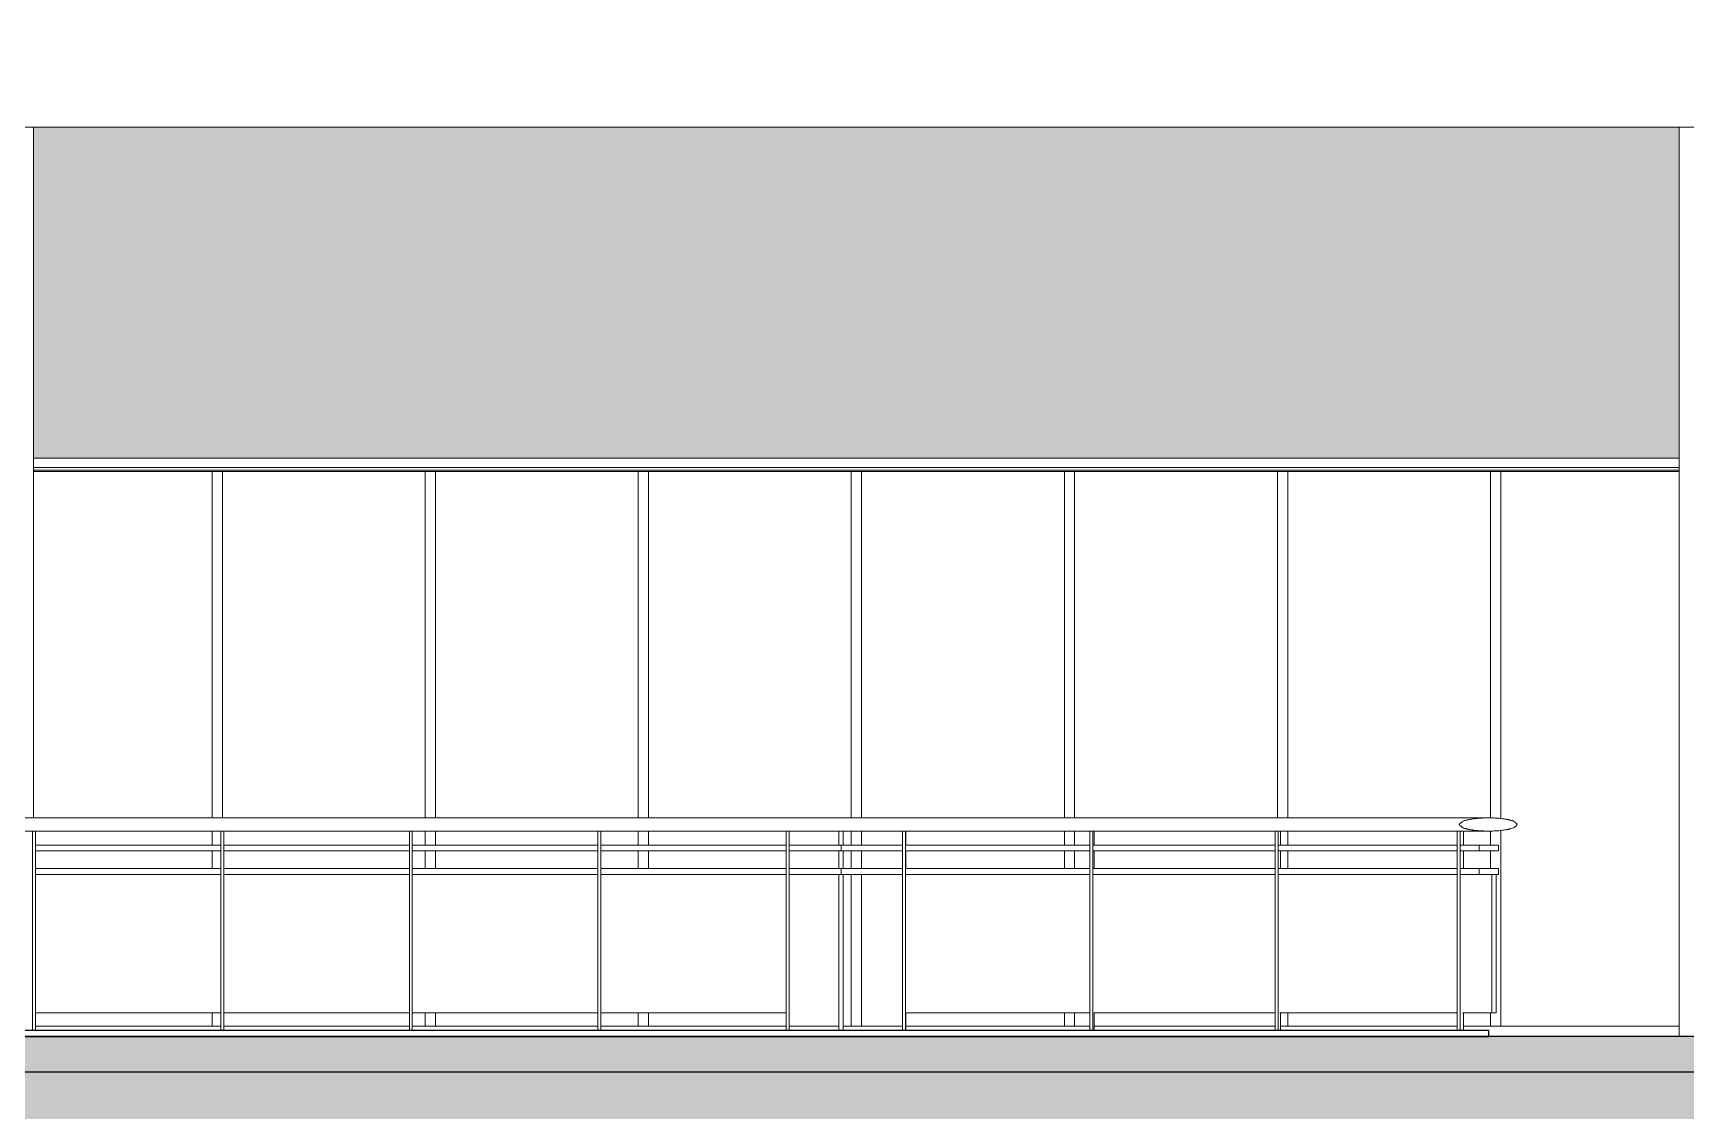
# Model space of a CAD drawing. Header units: inches. Extents: x 21408 to 98131, y -290 to 853.
# Drawn here: x 38168.9 to 38449.6, y -12.7 to 170.5 of the extents above; entities that cross this region are included whole.
import ezdxf

# ---------------------------------------------------------------- set-up
doc = ezdxf.new("R2010")
doc.units = ezdxf.units.IN
doc.header["$MEASUREMENT"] = 0
doc.linetypes.add('Grid Line 1_2_', pattern=[0.875, 0.5, -0.125, 0.125, -0.125])
for name, color, linetype, lineweight in [('A-FLOR', 192, 'Continuous', 9), ('A-FLOR-HRAL', 11, 'Continuous', 9), ('A-FLOR-LEVL', 51, 'Continuous', 9), ('A-FLOR-PATT', 8, 'Continuous', 25), ('A-GLAZ-CURT', 52, 'Continuous', 9), ('A-GLAZ-CWMG', 51, 'Continuous', 9), ('A-WALL-PATT', 111, 'Continuous', 25), ('C-TOPO', 7, 'Continuous', 9), ('I-WALL', 2, 'Continuous', 9), ('M-HVAC-DUCT', 70, 'Continuous', 9), ('S-BEAM', 12, 'Continuous', 9)]:
    doc.layers.add(name, color=color, linetype=linetype, lineweight=lineweight)
pattern_1 = [(45, (-87573.42, 98.42), (-19.00703, 19.00703), []), (45, (-87573.42, 127.22), (-19.00703, 19.00703), [])]

# ---------------------------------------------------------------- blocks, each defined once
blk = doc.blocks.new('Struct_Xcel_Sports Complex_rvt-4-Building Section - East_West looking South')
at = {"layer": 'A-FLOR-PATT', "lineweight": 9}
h = blk.add_hatch(dxfattribs=at)
h.set_pattern_fill('FP_56', style=0, pattern_type=2)
h.set_pattern_definition([(50, (-87573.42, 98.42), (55.0854, -4.819842), [5.76, -63.36]), (355, (-87573.42, 98.42), (-10.65569, 57.76853), [4.608, -50.688]), (100.451, (-87568.83, 98.02), (44.429468, 52.94866), [4.895, -53.848]), (46.184, (-87573.42, 113.78), (81.96444, -12.71212), [8.64, -95.04]), (96.636, (-87566.59, 112.72), (71.7815, 74.81238), [7.343, -80.772]), (351.184, (-87573.42, 113.78), (71.78195, 74.81243), [6.912, -76.032]), (21, (-87565.74, 109.94), (45.84207, -30.92146), [5.76, -63.36]), (326, (-87565.74, 109.94), (18.687064, 55.691476), [4.608, -50.688]), (71.451, (-87561.92, 107.363), (64.52891, 24.77011), [4.895, -53.848]), (37.5, (-87573.42, 98.42), (0.9338946, 25.566816), [2.534, -47.539, 2.534, -48.922, -50.88]), (37.5, (-87573.42, 98.42), (0.9338946, 25.566816), [-101.53, 2.534, -48.346]), (7.5, (-87573.42, 98.42), (20.20404, 30.291303), [2.534, -26.803, 2.534, -46.387, -19.392]), (7.5, (-87573.42, 98.42), (20.20404, 30.291303), [-78.259, 2.534, -16.858]), (327.5, (-87590.546, 98.42), (40.9977845, -1.7324026), [2.534, -16.666, 2.534, -57.37, -79.488]), (327.5, (-87590.546, 98.42), (40.9977845, -1.7324026), [-79.104, 2.534, -76.954]), (317.5, (-87598.226, 98.42), (44.788883, 7.687839), [2.534, -22.426, 2.534, -37.248, -56.448]), (317.5, (-87598.226, 98.42), (44.788883, 7.687839), [-64.742, 2.534, -53.914])])
h.paths.add_polyline_path([(-26273.39, -6), (-22066.14, -6), (-22066.14, 0), (-26273.39, 0), (-26273.39, -1.7)], flags=0)
at = {"layer": 'A-FLOR', "color": 250, "lineweight": 25}
for p, q in [((-22066.14, 0), (-26273.39, 0)), ((-26273.39, -6), (-22066.14, -6))]:
    blk.add_line(p, q, dxfattribs=at)
blk = doc.blocks.new('Girt_C - 10_D-1260059-Building Section - East_West looking South')
at = {"layer": 'S-BEAM'}
for p, q in [((-23370.39, 96.68), (-23090.89, 96.68)), ((-23370.39, 96.2), (-23090.89, 96.2))]:
    blk.add_line(p, q, dxfattribs=at)
blk = doc.blocks.new('Railing - 3_4_-939654-Building Section - East_West looking South')
at = {"layer": 'A-FLOR-HRAL'}
for p, q in [((-24243.02, 34.87), (-24243.77, 34.87)), ((-24243.77, 32.5), (-24243.77, 34.87)), ((-24243.02, 32.5), (-24243.02, 34.87)), ((-24243.77, 28.5), (-24243.77, 31.5)), ((-24243.02, 28.5), (-24243.02, 31.5)), ((-24243.77, 1), (-24243.77, 27.5)), ((-24243.02, 1), (-24243.02, 27.5))]:
    blk.add_line(p, q, dxfattribs=at)
blk = doc.blocks.new('Railing - 2_ x 1_2_-V215-Building Section - East_West looking South')
at = {"layer": 'A-FLOR-HRAL'}
for p, q in [((-24234.07, 34.87), (-24234.57, 34.87)), ((-24234.57, 1), (-24234.57, 34.87)), ((-24234.07, 1), (-24234.07, 34.87))]:
    blk.add_line(p, q, dxfattribs=at)
blk = doc.blocks.new('Railing - 2_ 8_-V216-Building Section - East_West looking South')
at = {"layer": 'A-FLOR-HRAL'}
blk.add_line((-24234.07, 4), (-24202.57, 4), dxfattribs=at)
blk = doc.blocks.new('Railing - 2_ x 1_2_-V218-Building Section - East_West looking South')
at = {"layer": 'A-FLOR-HRAL'}
for p, q in [((-23222.29, 34.87), (-23222.79, 34.87)), ((-23222.79, 1), (-23222.79, 34.87)), ((-23222.23, 34.87), (-23222.29, 34.87)), ((-23222.29, 1), (-23222.29, 34.87)), ((-23222.23, 32.5), (-23222.23, 34.87)), ((-23222.23, 28.5), (-23222.23, 31.5)), ((-23222.23, 1), (-23222.23, 4))]:
    blk.add_line(p, q, dxfattribs=at)
blk = doc.blocks.new('Railing - 2_ 8_-V219-Building Section - East_West looking South')
at = {"layer": 'A-FLOR-HRAL'}
blk.add_line((-23222.29, 4), (-23190.98, 4), dxfattribs=at)
blk = doc.blocks.new('Railing - 2_ x 1_2_-V220-Building Section - East_West looking South')
at = {"layer": 'A-FLOR-HRAL'}
for p, q in [((-23190.48, 34.87), (-23190.98, 34.87)), ((-23190.98, 1), (-23190.98, 34.87)), ((-23190.25, 34.87), (-23190.48, 34.87)), ((-23190.48, 1), (-23190.48, 34.87)), ((-23190.25, 32.5), (-23190.25, 34.87)), ((-23190.25, 28.5), (-23190.25, 31.5)), ((-23190.25, 1), (-23190.25, 4))]:
    blk.add_line(p, q, dxfattribs=at)
blk = doc.blocks.new('Railing - 2_ 8_-V221-Building Section - East_West looking South')
at = {"layer": 'A-FLOR-HRAL'}
blk.add_line((-23190.32, 4), (-23159.5, 4), dxfattribs=at)
blk = doc.blocks.new('Railing - 2_ x 1_2_-V222-Building Section - East_West looking South')
at = {"layer": 'A-FLOR-HRAL'}
for p, q in [((-23159.01, 34.87), (-23159.5, 34.87)), ((-23159.5, 1), (-23159.5, 34.87)), ((-23158.6, 34.87), (-23159.01, 34.87)), ((-23159.01, 1), (-23159.01, 34.87)), ((-23158.6, 32.5), (-23158.6, 34.87)), ((-23158.6, 28.5), (-23158.6, 31.5)), ((-23158.6, 1), (-23158.6, 4))]:
    blk.add_line(p, q, dxfattribs=at)
blk = doc.blocks.new('Railing - 2_ 8_-V223-Building Section - East_West looking South')
at = {"layer": 'A-FLOR-HRAL'}
blk.add_line((-23158.73, 4), (-23128.6, 4), dxfattribs=at)
blk = doc.blocks.new('Railing - 2_ x 1_2_-V224-Building Section - East_West looking South')
at = {"layer": 'A-FLOR-HRAL'}
for p, q in [((-23128.12, 34.87), (-23128.6, 34.87)), ((-23128.6, 1), (-23128.6, 34.87)), ((-23127.54, 34.87), (-23128.12, 34.87)), ((-23128.12, 1), (-23128.12, 34.87)), ((-23127.54, 32.5), (-23127.54, 34.87)), ((-23127.54, 28.5), (-23127.54, 31.5)), ((-23127.54, 1), (-23127.54, 4))]:
    blk.add_line(p, q, dxfattribs=at)
blk = doc.blocks.new('Railing - 2_ 8_-V225-Building Section - East_West looking South')
at = {"layer": 'A-FLOR-HRAL'}
for p, q in [((-23121.98, 27.5), (-23122.73, 27.5)), ((-23122.73, 27.5), (-23122.73, 4)), ((-23121.98, 4), (-23121.98, 27.5)), ((-23127.73, 4), (-23122.73, 4)), ((-23122.73, 4), (-23121.98, 4))]:
    blk.add_line(p, q, dxfattribs=at)
blk = doc.blocks.new('Railing - Railing-939582-Building Section - East_West looking South')
at = {"layer": 'A-FLOR-HRAL'}
for p, q in [((-23233.26, 37.12), (-24243.39, 37.12)), ((-24243.39, 34.87), (-23233.26, 34.87)), ((-23370.07, 32.5), (-23338.57, 32.5)), ((-23338.57, 31.5), (-23370.07, 31.5)), ((-23338.07, 32.5), (-23306.57, 32.5)), ((-23306.57, 31.5), (-23338.07, 31.5)), ((-23306.07, 32.5), (-23274.57, 32.5)), ((-23274.57, 31.5), (-23306.07, 31.5)), ((-23274.07, 32.5), (-23242.57, 32.5)), ((-23242.57, 31.5), (-23274.07, 31.5)), ((-23242.07, 32.5), (-23233.26, 32.5)), ((-23233.26, 31.5), (-23242.07, 31.5)), ((-23233.26, 31.5), (-23233.26, 32.5)), ((-23233.26, 32.5), (-23222.79, 32.5)), ((-23222.79, 31.5), (-23233.26, 31.5)), ((-23222.29, 32.5), (-23190.97, 32.5)), ((-23190.97, 31.5), (-23222.29, 31.5)), ((-23190.48, 32.5), (-23159.5, 32.5)), ((-23159.5, 31.5), (-23190.48, 31.5)), ((-23158.91, 32.5), (-23128.59, 32.5)), ((-23128.59, 31.5), (-23158.91, 31.5)), ((-23127.98, 32.5), (-23124.9, 32.5)), ((-23124.9, 31.5), (-23127.98, 31.5)), ((-23121.62, 32.5), (-23124.9, 32.5)), ((-23124.9, 32.5), (-23124.9, 31.5)), ((-23124.9, 31.5), (-23121.62, 31.5)), ((-23121.62, 31.5), (-23121.62, 32.5)), ((-23370.07, 28.5), (-23338.57, 28.5)), ((-23338.07, 28.5), (-23306.57, 28.5)), ((-23306.07, 28.5), (-23274.57, 28.5)), ((-23274.07, 28.5), (-23242.57, 28.5)), ((-23242.07, 28.5), (-23233.26, 28.5)), ((-23233.26, 27.5), (-23233.26, 28.5)), ((-23233.26, 28.5), (-23222.79, 28.5)), ((-23222.29, 28.5), (-23190.97, 28.5)), ((-23190.48, 28.5), (-23159.5, 28.5)), ((-23158.91, 28.5), (-23128.59, 28.5)), ((-23127.98, 28.5), (-23124.9, 28.5)), ((-23121.62, 28.5), (-23124.9, 28.5)), ((-23124.9, 28.5), (-23124.9, 27.5)), ((-23121.62, 27.5), (-23121.62, 28.5)), ((-23338.57, 27.5), (-23370.07, 27.5)), ((-23306.57, 27.5), (-23338.07, 27.5)), ((-23274.57, 27.5), (-23306.07, 27.5)), ((-23242.57, 27.5), (-23274.07, 27.5)), ((-23233.26, 27.5), (-23242.07, 27.5)), ((-23222.79, 27.5), (-23233.26, 27.5)), ((-23190.97, 27.5), (-23222.29, 27.5)), ((-23159.5, 27.5), (-23190.48, 27.5)), ((-23128.59, 27.5), (-23158.91, 27.5)), ((-23124.9, 27.5), (-23127.98, 27.5)), ((-23124.9, 27.5), (-23121.62, 27.5))]:
    blk.add_line(p, q, dxfattribs=at)
at = {"layer": 'A-FLOR-HRAL', "flags": 128}
for points in [[(-23123.25, 37.12), (-23134.73, 37.12), (-23146.33, 37.12), (-23158.02, 37.12), (-23169.8, 37.12), (-23181.65, 37.12), (-23193.55, 37.12), (-23205.5, 37.12), (-23217.48, 37.12), (-23229.48, 37.12), (-23233.26, 37.12)], [(-23123.25, 34.87), (-23134.73, 34.87), (-23146.33, 34.87), (-23158.02, 34.87), (-23169.8, 34.87), (-23181.65, 34.87), (-23193.55, 34.87), (-23205.5, 34.87), (-23217.48, 34.87), (-23229.48, 34.87), (-23233.26, 34.87)]]:
    blk.add_lwpolyline(points, dxfattribs=at)
at = {"layer": 'A-FLOR-HRAL'}
for points in [[(-23118.43, 36), (-23118.47, 36.06), (-23118.55, 36.16), (-23118.68, 36.3), (-23118.81, 36.41), (-23118.9, 36.47), (-23118.95, 36.5), (-23118.99, 36.53), (-23119.03, 36.55), (-23119.09, 36.58), (-23119.19, 36.63), (-23119.36, 36.68), (-23119.52, 36.72), (-23119.64, 36.75), (-23119.7, 36.77), (-23119.75, 36.78), (-23119.8, 36.79), (-23119.87, 36.81), (-23119.98, 36.83), (-23120.14, 36.87), (-23120.34, 36.9), (-23120.54, 36.93), (-23120.74, 36.96), (-23121, 37), (-23121.47, 37.05), (-23122.13, 37.1), (-23122.94, 37.13), (-23123.74, 37.12), (-23124.54, 37.09), (-23125.34, 37.03), (-23125.97, 36.94), (-23126.43, 36.87), (-23126.68, 36.82), (-23126.84, 36.78), (-23126.91, 36.76), (-23126.96, 36.75), (-23127.1, 36.72), (-23127.32, 36.66), (-23127.54, 36.59), (-23127.66, 36.53), (-23127.7, 36.51), (-23127.76, 36.47), (-23127.89, 36.39), (-23128.07, 36.23), (-23128.2, 36.08), (-23128.26, 36)], [(-23128.26, 36), (-23128.22, 35.95), (-23128.14, 35.84), (-23128, 35.71), (-23127.88, 35.6), (-23127.79, 35.54), (-23127.73, 35.51), (-23127.69, 35.48), (-23127.65, 35.46), (-23127.59, 35.43), (-23127.49, 35.39), (-23127.33, 35.34), (-23127.16, 35.3), (-23127.04, 35.27), (-23126.98, 35.25), (-23126.93, 35.24), (-23126.88, 35.23), (-23126.81, 35.21), (-23126.7, 35.19), (-23126.54, 35.15), (-23126.34, 35.12), (-23126.14, 35.09), (-23125.94, 35.05), (-23125.68, 35.02), (-23125.21, 34.96), (-23124.55, 34.91), (-23123.74, 34.88), (-23122.94, 34.87), (-23122.14, 34.9), (-23121.34, 34.96), (-23120.71, 35.04), (-23120.25, 35.11), (-23120, 35.16), (-23119.84, 35.2), (-23119.77, 35.22), (-23119.72, 35.23), (-23119.58, 35.26), (-23119.36, 35.32), (-23119.14, 35.39), (-23119.02, 35.45), (-23118.98, 35.48), (-23118.92, 35.51), (-23118.79, 35.6), (-23118.61, 35.76), (-23118.49, 35.92), (-23118.43, 36)]]:
    blk.add_open_spline(points, degree=3, knots=[0, 0, 0, 0, 0.019231, 0.038462, 0.057692, 0.067308, 0.072115, 0.076923, 0.081731, 0.086538, 0.096154, 0.115385, 0.134615, 0.144231, 0.149038, 0.153846, 0.158654, 0.163462, 0.173077, 0.192308, 0.211538, 0.230769, 0.25, 0.269231, 0.307692, 0.384615, 0.461538, 0.538462, 0.615385, 0.692308, 0.769231, 0.798077, 0.826923, 0.841346, 0.844952, 0.848558, 0.855769, 0.884615, 0.913462, 0.920673, 0.924279, 0.927885, 0.942308, 0.971154, 1, 1, 1, 1], dxfattribs=at)
for name, p in [('Railing - 2_ x 1_2_-V215-Building Section - East_West looking South', (864, 0)), ('Railing - 2_ x 1_2_-V215-Building Section - East_West looking South', (896, 0)), ('Railing - 2_ x 1_2_-V215-Building Section - East_West looking South', (928, 0)), ('Railing - 2_ x 1_2_-V215-Building Section - East_West looking South', (960, 0)), ('Railing - 2_ x 1_2_-V215-Building Section - East_West looking South', (992, 0)), ('Railing - 3_4_-939654-Building Section - East_West looking South', (1010.13, 0)), ('Railing - 2_ x 1_2_-V218-Building Section - East_West looking South', (0, 0)), ('Railing - 2_ x 1_2_-V220-Building Section - East_West looking South', (0, 0)), ('Railing - 2_ x 1_2_-V222-Building Section - East_West looking South', (0, 0)), ('Railing - 2_ x 1_2_-V224-Building Section - East_West looking South', (0, 0)), ('Railing - 2_ 8_-V225-Building Section - East_West looking South', (0, 0)), ('Railing - 2_ 8_-V216-Building Section - East_West looking South', (864, 0)), ('Railing - 2_ 8_-V216-Building Section - East_West looking South', (896, 0)), ('Railing - 2_ 8_-V216-Building Section - East_West looking South', (928, 0)), ('Railing - 2_ 8_-V216-Building Section - East_West looking South', (960, 0)), ('Railing - 2_ 8_-V219-Building Section - East_West looking South', (0, 0)), ('Railing - 2_ 8_-V221-Building Section - East_West looking South', (0, 0)), ('Railing - 2_ 8_-V223-Building Section - East_West looking South', (0, 0))]:
    blk.add_blockref(name, p)
blk = doc.blocks.new('columns and girder2 - one-V237-Building Section - East_West looking South')
at = {"layer": 'S-BEAM'}
h = blk.add_hatch(dxfattribs=at)
h.set_pattern_fill('FP_52', color=256, style=0, pattern_type=2)
h.set_pattern_definition(pattern_1)
h.paths.add_polyline_path([(-23376.02, 306.3), (-23374.77, 306.3), (-23374.77, 339.12), (-23376.02, 339.12), (-23376.02, 310.79)], flags=0)
at = {"layer": 'S-BEAM', "lineweight": 15}
for p, q in [((-23370.39, 340.62), (-23380.39, 340.62)), ((-23380.39, 340.62), (-23380.39, 339.12)), ((-23370.39, 339.12), (-23370.39, 340.62)), ((-23380.39, 339.12), (-23370.39, 339.12)), ((-23374.77, 339.12), (-23376.02, 339.12)), ((-23376.02, 339.12), (-23376.02, 306.3)), ((-23374.77, 306.3), (-23374.77, 339.12)), ((-23370.39, 306.3), (-23380.39, 306.3)), ((-23380.39, 306.3), (-23380.39, 304.78)), ((-23376.02, 306.3), (-23374.77, 306.3)), ((-23370.39, 304.78), (-23370.39, 306.3)), ((-23380.39, 304.78), (-23370.39, 304.78))]:
    blk.add_line(p, q, dxfattribs=at)
at = {"layer": 'S-BEAM'}
for p, q in [((-23381.39, 292.37), (-23381.39, 337.89)), ((-23380.39, 336.72), (-23380.39, 339.12)), ((-23370.39, 339.12), (-23370.39, 336.72)), ((-23369.39, 337.89), (-23369.39, 292.37)), ((-23380.39, 294.85), (-23380.39, 304.78)), ((-23370.39, 304.78), (-23370.39, 294.85)), ((-23380.39, 294.85), (-23370.39, 294.85)), ((-23381.39, 292.37), (-23369.39, 292.37)), ((-23380.39, 186.5), (-23380.39, 292.37)), ((-23370.39, 292.37), (-23370.39, 186.5)), ((-23380.39, 37.11), (-23380.39, 154.5)), ((-23370.39, 154.5), (-23370.39, 37.11)), ((-23380.39, 32.5), (-23380.39, 34.88)), ((-23380.39, 28.5), (-23380.39, 31.5)), ((-23380.39, 1), (-23380.39, 4))]:
    blk.add_line(p, q, dxfattribs=at)
blk = doc.blocks.new('columns and girder2 - one-V238-Building Section - East_West looking South')
at = {"layer": 'S-BEAM'}
h = blk.add_hatch(dxfattribs=at)
h.set_pattern_fill('FP_52', color=256, style=0, pattern_type=2)
h.set_pattern_definition(pattern_1)
h.paths.add_polyline_path([(-23090.89, 304.78), (-23080.89, 304.78), (-23080.89, 306.3), (-23090.89, 306.3)], flags=0)
h.paths.add_polyline_path([(-23080.89, 339.12), (-23080.89, 340.62), (-23090.89, 340.62), (-23090.89, 339.12), (-23082.72, 339.12)], flags=0)
h = blk.add_hatch(dxfattribs=at)
h.set_pattern_fill('FP_52', color=256, style=0, pattern_type=2)
h.set_pattern_definition(pattern_1)
h.paths.add_polyline_path([(-23086.52, 306.3), (-23085.27, 306.3), (-23085.27, 339.12), (-23086.52, 339.12), (-23086.52, 310.79)], flags=0)
at = {"layer": 'S-BEAM', "lineweight": 15}
for p, q in [((-23080.89, 340.62), (-23090.89, 340.62)), ((-23090.89, 340.62), (-23090.89, 339.12)), ((-23080.89, 339.12), (-23080.89, 340.62)), ((-23090.89, 339.12), (-23080.89, 339.12)), ((-23085.27, 339.12), (-23086.52, 339.12)), ((-23086.52, 339.12), (-23086.52, 306.3)), ((-23085.27, 306.3), (-23085.27, 339.12)), ((-23080.89, 306.3), (-23090.89, 306.3)), ((-23090.89, 306.3), (-23090.89, 304.78)), ((-23086.52, 306.3), (-23085.27, 306.3)), ((-23080.89, 304.78), (-23080.89, 306.3)), ((-23090.89, 304.78), (-23080.89, 304.78))]:
    blk.add_line(p, q, dxfattribs=at)
at = {"layer": 'S-BEAM'}
for p, q in [((-23091.89, 292.37), (-23091.89, 337.89)), ((-23090.89, 336.72), (-23090.89, 339.12)), ((-23080.89, 339.12), (-23080.89, 336.72)), ((-23079.89, 337.89), (-23079.89, 292.37)), ((-23090.89, 294.85), (-23090.89, 304.78)), ((-23080.89, 304.78), (-23080.89, 294.85)), ((-23090.89, 294.85), (-23080.89, 294.85)), ((-23091.89, 292.37), (-23079.89, 292.37)), ((-23090.89, 186.48), (-23090.89, 292.37)), ((-23080.89, 292.37), (-23080.89, 186.48)), ((-23090.89, 0), (-23090.89, 154.52)), ((-23080.89, 154.52), (-23080.89, 0))]:
    blk.add_line(p, q, dxfattribs=at)
blk = doc.blocks.new('System Panel - Interior Glazing-V267-Building Section - East_West looking South')
at = {"layer": 'A-GLAZ-CURT'}
for p, q in [((-23340.08, 96), (-23370.39, 96)), ((-23370.07, 1.75), (-23340.08, 1.75))]:
    blk.add_line(p, q, dxfattribs=at)
blk = doc.blocks.new('System Panel - Interior Glazing-V268-Building Section - East_West looking South')
at = {"layer": 'A-GLAZ-CURT'}
for p, q in [((-23303.89, 96), (-23338.33, 96)), ((-23338.07, 1.75), (-23306.57, 1.75)), ((-23306.07, 1.75), (-23303.89, 1.75))]:
    blk.add_line(p, q, dxfattribs=at)
blk = doc.blocks.new('System Panel - Interior Glazing-V269-Building Section - East_West looking South')
at = {"layer": 'A-GLAZ-CURT'}
for p, q in [((-23267.7, 96), (-23302.14, 96)), ((-23302.14, 1.75), (-23274.57, 1.75)), ((-23274.07, 1.75), (-23267.7, 1.75))]:
    blk.add_line(p, q, dxfattribs=at)
blk = doc.blocks.new('System Panel - Interior Glazing-V270-Building Section - East_West looking South')
at = {"layer": 'A-GLAZ-CURT'}
for p, q in [((-23231.52, 96), (-23265.95, 96)), ((-23265.95, 1.75), (-23242.57, 1.75)), ((-23242.07, 1.75), (-23233.63, 1.75)), ((-23232.88, 1.75), (-23231.52, 1.75))]:
    blk.add_line(p, q, dxfattribs=at)
blk = doc.blocks.new('System Panel - Interior Glazing-V271-Building Section - East_West looking South')
at = {"layer": 'A-GLAZ-CURT'}
for p, q in [((-23195.33, 96), (-23229.77, 96)), ((-23229.77, 1.75), (-23222.79, 1.75)), ((-23222.23, 1.75), (-23195.33, 1.75))]:
    blk.add_line(p, q, dxfattribs=at)
blk = doc.blocks.new('System Panel - Interior Glazing-V272-Building Section - East_West looking South')
at = {"layer": 'A-GLAZ-CURT'}
for p, q in [((-23159.14, 96), (-23193.58, 96)), ((-23193.58, 1.75), (-23190.98, 1.75)), ((-23190.25, 1.75), (-23159.5, 1.75))]:
    blk.add_line(p, q, dxfattribs=at)
blk = doc.blocks.new('System Panel - Interior Glazing-1220293-Building Section - East_West looking South')
at = {"layer": 'A-GLAZ-CURT'}
blk.add_line((-24570.45, 96), (-24604.89, 96), dxfattribs=at)
blk = doc.blocks.new('System Panel - Interior Glazing-V241-Building Section - East_West looking South')
at = {"layer": 'A-GLAZ-CURT'}
blk.add_line((-24538.39, 96), (-24568.7, 96), dxfattribs=at)
blk = doc.blocks.new('Rectangular Mullion - Interior 1_75_ x 4_5_-V277-Building Section - East_West looking South')
at = {"layer": 'A-GLAZ-CWMG'}
for p, q in [((-23128.6, 1.75), (-23158.27, 1.75)), ((-23122.08, 1.75), (-23127.54, 1.75))]:
    blk.add_line(p, q, dxfattribs=at)
blk = doc.blocks.new('Rectangular Mullion - Interior 1_75_ x 4_5_-V275-Building Section - East_West looking South')
at = {"layer": 'A-GLAZ-CWMG'}
blk.add_line((-24538.39, 1.75), (-24569.58, 1.75), dxfattribs=at)
blk = doc.blocks.new('Rectangular Mullion - Interior 1_75_ x 4_5_-V303-Building Section - East_West looking South')
at = {"layer": 'A-GLAZ-CWMG'}
for p, q in [((-23340.08, 96), (-23338.33, 96)), ((-23340.08, 96), (-23340.08, 37.12)), ((-23338.33, 37.11), (-23338.33, 96)), ((-23340.08, 34.9), (-23340.08, 32.5)), ((-23340.08, 31.5), (-23340.08, 28.5)), ((-23340.08, 4), (-23340.08, 1.75)), ((-23338.57, 1.75), (-23340.08, 1.75))]:
    blk.add_line(p, q, dxfattribs=at)
blk = doc.blocks.new('Rectangular Mullion - Interior 1_75_ x 4_5_-V304-Building Section - East_West looking South')
at = {"layer": 'A-GLAZ-CWMG'}
for p, q in [((-23303.89, 96), (-23302.14, 96)), ((-23303.89, 96), (-23303.89, 37.11)), ((-23302.14, 37.11), (-23302.14, 96)), ((-23303.89, 34.9), (-23303.89, 32.5)), ((-23302.14, 32.5), (-23302.14, 34.89)), ((-23303.89, 31.5), (-23303.89, 28.5)), ((-23302.14, 28.5), (-23302.14, 31.5)), ((-23303.89, 4), (-23303.89, 1.75)), ((-23302.14, 1.75), (-23302.14, 4)), ((-23302.14, 1.75), (-23303.89, 1.75))]:
    blk.add_line(p, q, dxfattribs=at)
blk = doc.blocks.new('Rectangular Mullion - Interior 1_75_ x 4_5_-V305-Building Section - East_West looking South')
at = {"layer": 'A-GLAZ-CWMG'}
for p, q in [((-23267.7, 96), (-23265.95, 96)), ((-23267.7, 96), (-23267.7, 37.12)), ((-23265.95, 37.12), (-23265.95, 96)), ((-23267.7, 34.89), (-23267.7, 32.5)), ((-23265.95, 32.5), (-23265.95, 34.89)), ((-23267.7, 31.5), (-23267.7, 28.5)), ((-23265.95, 28.5), (-23265.95, 31.5)), ((-23267.7, 4), (-23267.7, 1.75)), ((-23265.95, 1.75), (-23265.95, 4)), ((-23265.95, 1.75), (-23267.7, 1.75))]:
    blk.add_line(p, q, dxfattribs=at)
blk = doc.blocks.new('Rectangular Mullion - Interior 1_75_ x 4_5_-V306-Building Section - East_West looking South')
at = {"layer": 'A-GLAZ-CWMG'}
for p, q in [((-23231.52, 96), (-23229.77, 96)), ((-23231.52, 96), (-23231.52, 37.12)), ((-23229.77, 37.12), (-23229.77, 96)), ((-23231.52, 34.89), (-23231.52, 32.5)), ((-23229.77, 32.5), (-23229.77, 34.88)), ((-23231.52, 31.5), (-23231.52, 28.5)), ((-23229.77, 28.5), (-23229.77, 31.5)), ((-23231.52, 27.5), (-23231.52, 1.75)), ((-23229.77, 1.75), (-23229.77, 27.5)), ((-23229.77, 1.75), (-23231.52, 1.75))]:
    blk.add_line(p, q, dxfattribs=at)
blk = doc.blocks.new('Rectangular Mullion - Interior 1_75_ x 4_5_-V307-Building Section - East_West looking South')
at = {"layer": 'A-GLAZ-CWMG'}
for p, q in [((-23195.33, 96), (-23193.58, 96)), ((-23195.33, 96), (-23195.33, 37.12)), ((-23193.58, 37.12), (-23193.58, 96)), ((-23195.33, 34.88), (-23195.33, 32.5)), ((-23193.58, 32.5), (-23193.58, 34.89)), ((-23195.33, 31.5), (-23195.33, 28.5)), ((-23193.58, 28.5), (-23193.58, 31.5)), ((-23195.33, 4), (-23195.33, 1.75)), ((-23193.58, 1.75), (-23193.58, 4)), ((-23193.58, 1.75), (-23195.33, 1.75))]:
    blk.add_line(p, q, dxfattribs=at)
blk = doc.blocks.new('Rectangular Mullion - Interior 1_75_ x 4_5_-V308-Building Section - East_West looking South')
at = {"layer": 'A-GLAZ-CWMG'}
for p, q in [((-23159.14, 96), (-23157.39, 96)), ((-23159.14, 96), (-23159.14, 37.12)), ((-23157.39, 37.12), (-23157.39, 96)), ((-23157.39, 32.5), (-23157.39, 34.88)), ((-23157.39, 28.5), (-23157.39, 31.5)), ((-23157.39, 1.75), (-23157.39, 4)), ((-23157.39, 1.75), (-23158.6, 1.75))]:
    blk.add_line(p, q, dxfattribs=at)
blk = doc.blocks.new('Rectangular Mullion - Interior 1_75_ x 4_5_-V309-Building Section - East_West looking South')
at = {"layer": 'A-GLAZ-CWMG'}
for p, q in [((-23122.95, 96), (-23121.2, 96)), ((-23122.95, 96), (-23122.95, 37.12)), ((-23121.2, 37.02), (-23121.2, 96)), ((-23122.95, 34.88), (-23122.95, 32.5)), ((-23121.2, 1.75), (-23121.2, 34.98)), ((-23122.95, 31.5), (-23122.95, 28.5)), ((-23122.95, 4), (-23122.95, 1.75)), ((-23121.2, 1.75), (-23122.95, 1.75))]:
    blk.add_line(p, q, dxfattribs=at)

msp = doc.modelspace()

# ---------------------------------------------------------------- hatches: boundary and pattern name
at = {"layer": 'A-WALL-PATT', "lineweight": 9}
h = msp.add_hatch(dxfattribs=at)
h.set_pattern_fill('FP_44', color=256, style=0, pattern_type=2)
h.set_pattern_definition([(90, (-86458.87, -1108), (-193, -193), [48, -145]), (180, (-86458.87, -1108), (-2e-14, -193), [96.25, -96.75]), (270, (-86555.12, -1060), (-193, -193), [48, -145]), (180, (-86458.87, -1060), (-2e-14, -193), [96.25, -96.75]), (270, (-86555.37, -1060), (-193, -193), [48, -145]), (180, (-86555.37, -1060), (-2e-14, -193), [96.25, -96.75]), (90, (-86651.62, -1108), (-193, -193), [48, -145]), (180, (-86555.37, -1108), (-2e-14, -193), [96.25, -96.75]), (90, (-86506.87, -1059.75), (-193, -193), [48, -145]), (180, (-86458.62, -1059.75), (-2e-14, -193), [48.25, -144.75]), (180, (-86458.62, -1011.75), (-2e-14, -193), [48.25, -144.75]), (90, (-86603.37, -1059.75), (-193, -193), [48, -145]), (180, (-86507.12, -1059.75), (-2e-14, -193), [96.25, -96.75]), (270, (-86507.12, -1011.75), (-193, -193), [48, -145]), (180, (-86507.12, -1011.75), (-2e-14, -193), [96.25, -96.75]), (180, (-86603.62, -1059.75), (-2e-14, -193), [48, -145]), (270, (-86603.62, -1011.75), (-193, -193), [48, -145]), (180, (-86603.62, -1011.75), (-2e-14, -193), [48, -145]), (90, (-86458.87, -1011.5), (-193, -193), [48, -145]), (180, (-86458.87, -1011.5), (-2e-14, -193), [96.25, -96.75]), (270, (-86555.12, -963.5), (-193, -193), [48, -145]), (180, (-86458.87, -963.5), (-2e-14, -193), [96.25, -96.75]), (270, (-86555.37, -963.5), (-193, -193), [48, -145]), (180, (-86555.37, -963.5), (-2e-14, -193), [96.25, -96.75]), (270, (-86651.62, -963.5), (-193, -193), [48, -145]), (180, (-86555.37, -1011.5), (-2e-14, -193), [96.25, -96.75]), (90, (-86506.87, -963.25), (-193, -193), [48, -145]), (180, (-86458.62, -963.25), (-2e-14, -193), [48.25, -144.75]), (180, (-86458.62, -915.25), (-2e-14, -193), [48.25, -144.75]), (90, (-86603.37, -963.25), (-193, -193), [48, -145]), (180, (-86507.12, -963.25), (-2e-14, -193), [96.25, -96.75]), (270, (-86507.12, -915.25), (-193, -193), [48, -145]), (180, (-86507.12, -915.25), (-2e-14, -193), [96.25, -96.75]), (180, (-86603.62, -963.25), (-2e-14, -193), [48, -145]), (270, (-86603.62, -915.25), (-193, -193), [48, -145]), (180, (-86603.62, -915.25), (-2e-14, -193), [48, -145])])
h.paths.add_polyline_path([(36873.9, 1), (36909.34, 1), (36909.34, 98.25), (36914.71, 98.27), (36862.88, 154.5), (36859.54, 154.5), (36721.46, 4.69), (36721.46, 1), (36873.3, 1)], flags=0)
h.paths.add_polyline_path([(36421.96, 1), (36421.96, 154.5), (36142.46, 154.5), (36142.46, 1), (36378.59, 1), (36378.59, 98.25), (36420.59, 98.25), (36420.59, 1)], flags=0)
h.paths.add_polyline_path([(36057.09, 1), (36132.46, 1), (36132.46, 154.5), (35953.18, 154.5), (35953.18, 114), (35922.65, 113.93), (35922.14, 113.35), (35922.09, 113.28), (35921.25, 107.11), (35921.12, 104.39), (35921.1, 101.31), (35913.18, 101.31), (35913.21, 105.72), (35912.95, 109.05), (35912.11, 113.43), (35911.94, 113.58), (35911.62, 114), (35881.18, 114), (35881.18, 154.5), (35852.96, 154.5), (35852.96, 1), (35976.59, 1), (35976.59, 98.25), (36057.09, 98.25), (36057.09, 37.37)], flags=0)
h.paths.add_polyline_path([(35834.72, 1), (35842.96, 1), (35842.96, 154.5), (35805.07, 154.5), (35802.13, 154.2), (35799.66, 153.52), (35797.52, 152.58), (35795.53, 151.33), (35793.08, 149.13), (35790.44, 146.5), (35799.84, 146.5), (35799.84, 1), (35801.64, 1)], flags=0)
h.paths.add_polyline_path([(36711.46, 1), (36711.46, 154.5), (36618.75, 154.5), (36618.75, 114), (36588.22, 113.93), (36587.73, 113.11), (36587.58, 112.5), (36586.91, 108.24), (36586.69, 104.39), (36586.67, 101.31), (36578.75, 101.31), (36578.78, 105.72), (36578.52, 109.05), (36577.69, 113.3), (36577.17, 114), (36546.75, 114.02), (36546.75, 154.5), (36431.96, 154.5), (36431.96, 1), (36619.84, 1), (36619.84, 98.25), (36696.46, 98.25), (36696.46, 1)], flags=0)
h.paths.add_polyline_path([(36721.46, 6.16), (36858.18, 154.5), (36721.46, 154.5), (36721.46, 6.18)], flags=0)
h.paths.add_polyline_path([(37956.56, 98.25), (37964.34, 98.25), (38016.18, 154.5), (37879.46, 154.5), (37879.46, 98.25), (37947.79, 98.25)], flags=0)
h.paths.add_polyline_path([(37589.96, 98.25), (37869.46, 98.25), (37869.46, 154.5), (37589.96, 154.5), (37589.96, 115.49)], flags=0)
h.paths.add_polyline_path([(37974.11, 98.25), (38072.71, 98.27), (38020.88, 154.5), (38017.54, 154.5), (37965.7, 98.25), (37973.01, 98.25)], flags=0)
h.paths.add_polyline_path([(37579.96, 98.25), (37579.96, 154.5), (37300.46, 154.5), (37300.46, 98.25), (37561.77, 98.25)], flags=0)
h.paths.add_polyline_path([(38719.83, 98.25), (38739.96, 98.25), (38739.96, 176), (38726.5, 175.97), (38727.22, 173.28), (38727.35, 172.26), (38727.46, 169.2), (38727.38, 125.21), (38727.22, 123.6), (38726.48, 120.86), (38725.32, 118.38), (38723.72, 116.1), (38721.63, 114.04), (38719.46, 112.52), (38716.48, 111.22), (38714.03, 110.6), (38711.06, 110.41), (38708.28, 110.73), (38705.99, 111.34), (38703.46, 112.52), (38701.18, 114.12), (38699.21, 116.1), (38697.61, 118.38), (38696.32, 121.32), (38695.64, 124.07), (38695.54, 125.25), (38695.46, 128.18), (38695.46, 170.5), (38695.71, 173.28), (38696.41, 176), (38633.36, 175.97), (38633.36, 154.5), (38458.46, 154.5), (38458.46, 98.25), (38702.29, 98.25)], flags=0)
h.paths.add_polyline_path([(36916.08, 98.25), (37000.96, 98.25), (37000.96, 154.5), (36864.24, 154.5), (36916.06, 98.27)], flags=0)
h.paths.add_polyline_path([(38123.26, 98.25), (38158.96, 98.25), (38158.96, 154.5), (38022.24, 154.5), (38074.08, 98.25), (38088.16, 98.25)], flags=0)
h.paths.add_polyline_path([(37010.96, 98.25), (37290.46, 98.25), (37290.46, 154.5), (37010.96, 154.5), (37010.96, 102.54)], flags=0)
h.paths.add_polyline_path([(38448.46, 98.25), (38448.46, 154.5), (38168.96, 154.5), (38168.96, 98.25), (38404, 98.25)], flags=0)
h.paths.add_polyline_path([(38666.59, 116.82), (38626.59, 116.82), (38626.59, 134.82), (38666.59, 134.82)], flags=0)
h.paths.add_polyline_path([(38747.96, 146.25), (38747.96, 146.25), (38747.96, 149.67)], flags=0)
h.paths.add_polyline_path([(35517.62, 146.5), (35553.46, 146.5), (35553.46, 176), (35275.96, 176), (35275.96, 146.5), (35508.85, 146.5)], flags=0)
h.paths.add_polyline_path([(35563.46, 146.5), (35564.81, 146.5), (35564.81, 170.5), (35565.05, 173.28), (35565.76, 176), (35563.46, 175.97), (35563.46, 149.67)], flags=0)
h.paths.add_polyline_path([(35596.81, 146.5), (35745.19, 146.5), (35772.04, 173.27), (35775.15, 176), (35595.84, 175.97), (35596.58, 173.19), (35596.7, 172.26), (35596.81, 169.7), (35596.81, 149.67)], flags=0)
h.paths.add_polyline_path([(35264.72, 146.5), (35265.85, 146.5), (35265.85, 148.14), (35265.32, 148.59), (35265.39, 148.67), (35265.96, 148.14), (35265.96, 146.5), (35267.85, 146.5), (35267.79, 148.06), (35267.32, 148.46), (35267.39, 148.54), (35267.96, 148.06), (35267.96, 176), (35264.72, 176), (35264.72, 148.14)], flags=0)
at = {"layer": 'C-TOPO'}
h = msp.add_hatch(dxfattribs=at)
h.set_pattern_fill('FP_43', color=256, style=0, pattern_type=2)
h.set_pattern_definition([(0, (-87573.42, 98.42), (48, 48), [48, -48]), (0, (-87573.42, 116.42), (48, 48), [48, -48]), (0, (-87573.42, 134.42), (48, 48), [48, -48]), (90, (-87567.42, 140.42), (-48, 48), [48, -48]), (90, (-87549.42, 140.42), (-48, 48), [48, -48]), (90, (-87531.42, 140.42), (-48, 48), [48, -48])])
h.paths.add_polyline_path([(39526.97, -79.82), (39556.12, -79.82), (39556.12, 0), (39483.21, 0), (39483.21, -36), (39486.21, -36), (39486.21, -48), (39468.21, -48), (39468.21, -36), (39473.21, -36), (39473.21, -6), (35265.96, -6), (35265.96, -36), (35270.96, -36), (35270.96, -48), (35252.96, -48), (35252.96, -36), (35255.96, -36), (35255.96, 0), (35175.46, 0), (35175.46, -79.82), (39510.63, -79.82)], flags=0)

# ---------------------------------------------------------------- linework, layer by layer
at = {"layer": 'A-FLOR', "lineweight": 25}
for p, q in [((38416.1, 1), (37185.95, 1)), ((37185.95, 0), (38416.1, 0)), ((38416.1, 0), (38416.1, 1))]:
    msp.add_line(p, q, dxfattribs=at)
at = {"layer": 'A-FLOR-LEVL', "linetype": 'Grid Line 1_2_'}
msp.add_line((34982.03, 0), (39860.71, 0), dxfattribs=at)
at = {"layer": 'I-WALL'}
msp.add_line((38168.96, 98.25), (38448.46, 98.25), dxfattribs=at)
at = {"layer": 'M-HVAC-DUCT'}
msp.add_line((36618.75, 154.5), (38633.36, 154.5), dxfattribs=at)

# ---------------------------------------------------------------- block references
at = {"color": 170, "lineweight": 5}
msp.add_blockref('Struct_Xcel_Sports Complex_rvt-4-Building Section - East_West looking South', (61539.35, 0), dxfattribs=at)
at = {"layer": 'A-FLOR-HRAL'}
msp.add_blockref('Railing - Railing-939582-Building Section - East_West looking South', (61539.35, 0), dxfattribs=at)
at = {"layer": 'A-GLAZ-CURT'}
for name, p in [('System Panel - Interior Glazing-V267-Building Section - East_West looking South', (61539.35, 0)), ('System Panel - Interior Glazing-V268-Building Section - East_West looking South', (61539.35, 0)), ('System Panel - Interior Glazing-V269-Building Section - East_West looking South', (61539.35, 0)), ('System Panel - Interior Glazing-V270-Building Section - East_West looking South', (61539.35, 0)), ('System Panel - Interior Glazing-V271-Building Section - East_West looking South', (61539.35, 0)), ('System Panel - Interior Glazing-V272-Building Section - East_West looking South', (61539.35, 0)), ('System Panel - Interior Glazing-1220293-Building Section - East_West looking South', (62986.85, 0)), ('System Panel - Interior Glazing-V241-Building Section - East_West looking South', (62986.85, 0))]:
    msp.add_blockref(name, p, dxfattribs=at)
at = {"layer": 'A-GLAZ-CWMG'}
for name, p in [('Rectangular Mullion - Interior 1_75_ x 4_5_-V303-Building Section - East_West looking South', (61539.35, 0)), ('Rectangular Mullion - Interior 1_75_ x 4_5_-V304-Building Section - East_West looking South', (61539.35, 0)), ('Rectangular Mullion - Interior 1_75_ x 4_5_-V305-Building Section - East_West looking South', (61539.35, 0)), ('Rectangular Mullion - Interior 1_75_ x 4_5_-V306-Building Section - East_West looking South', (61539.35, 0)), ('Rectangular Mullion - Interior 1_75_ x 4_5_-V307-Building Section - East_West looking South', (61539.35, 0)), ('Rectangular Mullion - Interior 1_75_ x 4_5_-V308-Building Section - East_West looking South', (61539.35, 0)), ('Rectangular Mullion - Interior 1_75_ x 4_5_-V309-Building Section - East_West looking South', (61539.35, 0)), ('Rectangular Mullion - Interior 1_75_ x 4_5_-V277-Building Section - East_West looking South', (61539.35, 0)), ('Rectangular Mullion - Interior 1_75_ x 4_5_-V275-Building Section - East_West looking South', (62986.85, 0))]:
    msp.add_blockref(name, p, dxfattribs=at)
at = {"layer": 'S-BEAM'}
for name in ['columns and girder2 - one-V237-Building Section - East_West looking South', 'columns and girder2 - one-V238-Building Section - East_West looking South', 'Girt_C - 10_D-1260059-Building Section - East_West looking South']:
    msp.add_blockref(name, (61539.35, 0), dxfattribs=at)

doc.saveas('drawing.dxf')
